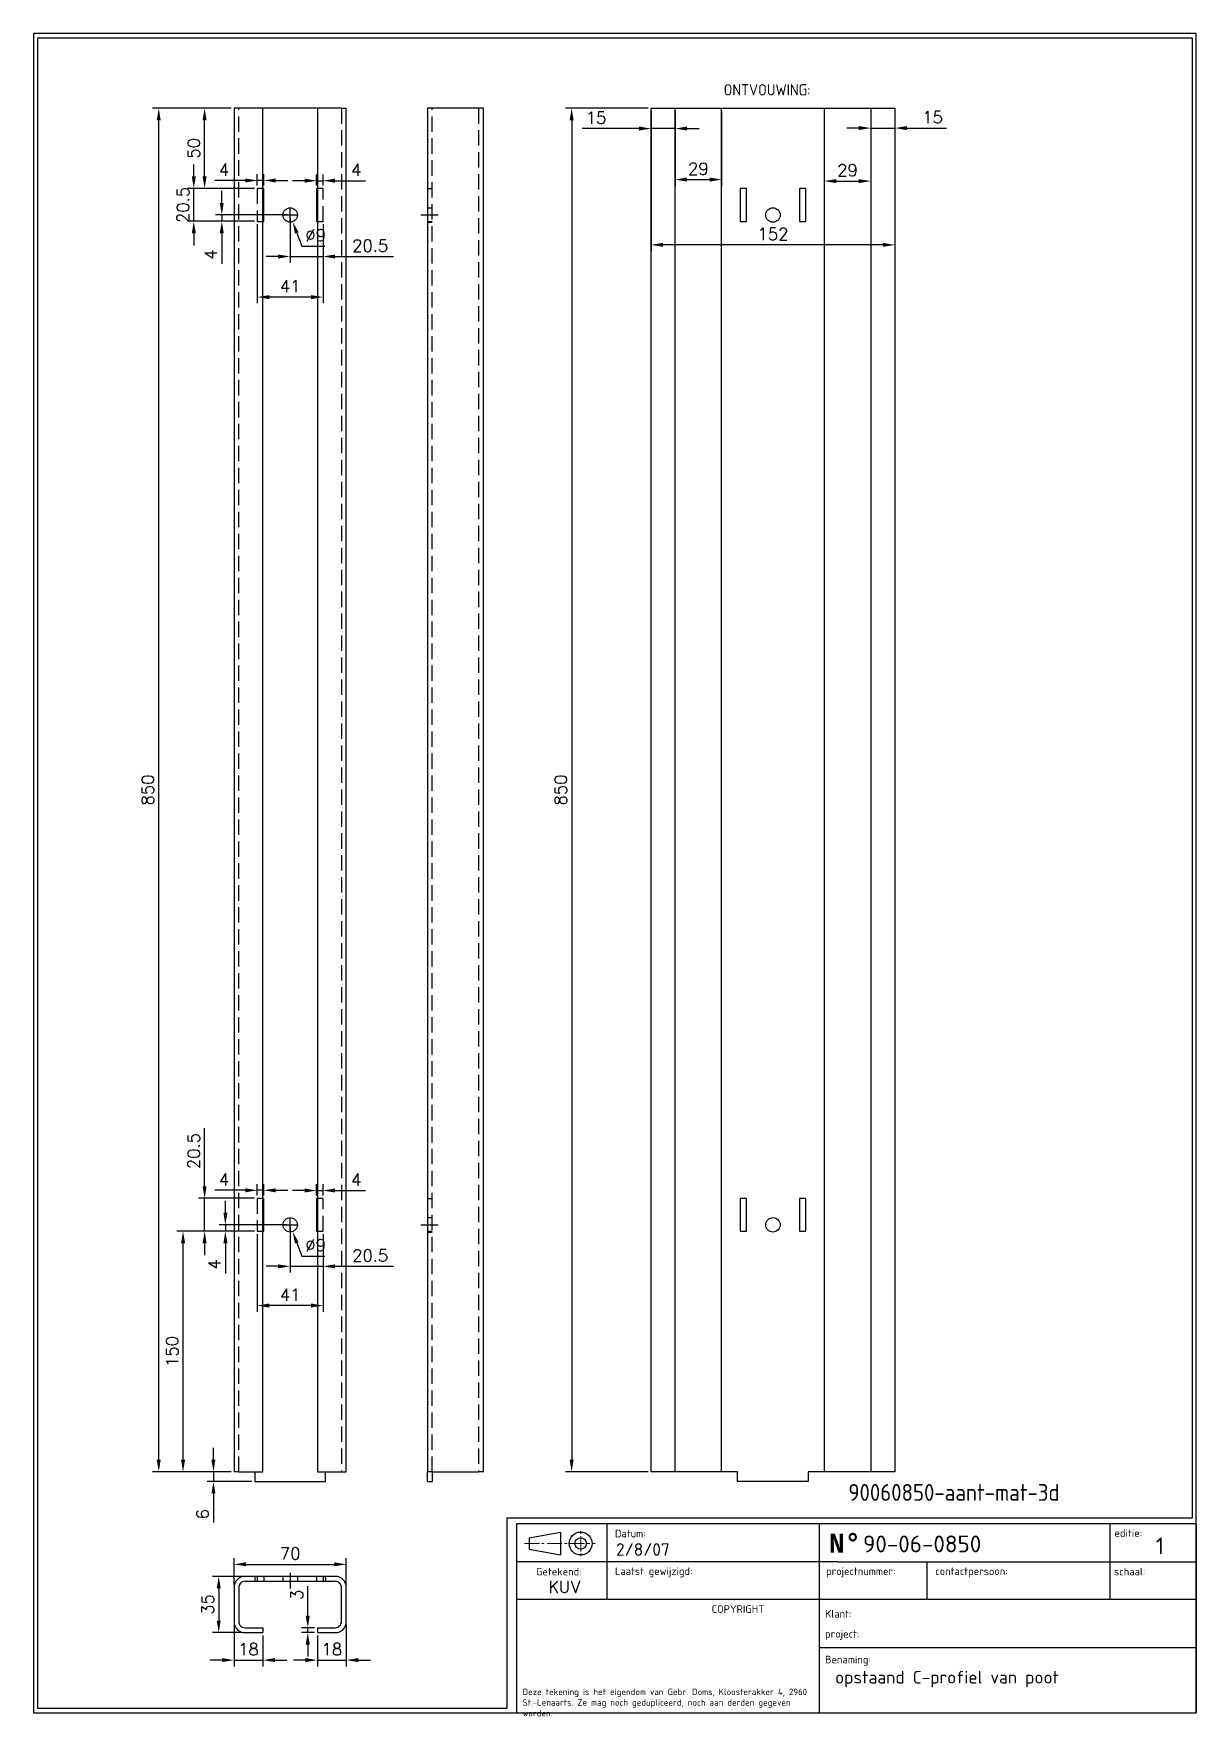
# Paper-space layout 'A3 Ver' of a CAD drawing. Extents: x 298 to 575, y 155 to 556.
# The model-space entities are those that its viewports show. They can reach past a viewport. Long polylines and large blocks are cut down to what shows.
import ezdxf
from ezdxf.enums import TextEntityAlignment as Align

# ---------------------------------------------------------------- set-up
doc = ezdxf.new("R2010")
doc.units = 0
doc.linetypes.add('Aslijn', pattern=[28.575, 19.05, -3.175, 3.175, -3.175])
doc.linetypes.add('Streeplijn', pattern=[10, 7, -3])
doc.layers.get('0').update_dxf_attribs({"linetype": 'CONTINUOUS'})
doc.layers.get('DEFPOINTS').update_dxf_attribs({"linetype": 'CONTINUOUS'})
for name, color, linetype in [('50VOL', 13, 'CONTINUOUS'), ('70VOL', 5, 'CONTINUOUS'), ('7A', 4, 'Aslijn'), ('AM_3', 6, 'Streeplijn'), ('BRANDLIJN', 93, 'CONTINUOUS')]:
    doc.layers.add(name, color=color, linetype=linetype)
doc.layers.add('View', color=9, linetype='CONTINUOUS', plot=False)
doc.styles.add('ISOCPEUR', font='isocpeur.ttf')
doc.styles.add('ROMAND', font='', dxfattribs={"height": 2})
doc.styles.add('ROMANS', font='romans.shx')
doc.styles.get("Standard").update_dxf_attribs({"font": 'isocp.shx'})
doc.styles.get('ROMAND').set_extended_font_data('romand.shx')
doc.dimstyles.new('1_OP_03$0', dxfattribs={"dimscale": 3, "dimtxt": 2.5, "dimasz": 2.5, "dimexe": 1.3, "dimexo": 0.6, "dimgap": 1, "dimtad": 1, "dimdec": 1, "dimdsep": 46, "dimtxsty": 'ROMANS', "dimcen": -1.5, "dimclrd": 150, "dimclre": 150, "dimclrt": 5, "dimadec": 0, "dimazin": 0, "dimtfac": 1, "dimtdec": 1, "dimtmove": 0, "dimatfit": 3, "dimfxl": 0, "dimtolj": 1, "dimtzin": 0, "dimarcsym": 0})
doc.dimstyles.new('1_OP_03$3', dxfattribs={"dimscale": 3, "dimtxt": 2.5, "dimasz": 2.5, "dimexe": 1.3, "dimexo": 0.6, "dimgap": 1, "dimtad": 1, "dimtoh": 1, "dimdec": 1, "dimdsep": 46, "dimtxsty": 'ROMANS', "dimcen": -1.5, "dimclrd": 150, "dimclre": 150, "dimclrt": 5, "dimadec": 0, "dimazin": 0, "dimtfac": 1, "dimtdec": 1, "dimtofl": 0, "dimtmove": 0, "dimatfit": 0, "dimfxl": 0, "dimtolj": 1, "dimtzin": 0, "dimarcsym": 0})

# ---------------------------------------------------------------- blocks, each defined once
blk = doc.blocks.new('titelhoek1')
for p, q in [((162.06, 45), (0.06, 45)), ((0.06, 45), (0.06, 0)), ((21.62, 45), (21.62, 36)), ((72.32, 0), (72.32, 45)), ((141.44, 45), (141.44, 36)), ((162.06, 45), (162.06, 0)), ((3.12, 41.69), (10.59, 43.05)), ((3.12, 41.69), (3.12, 38.96)), ((10.59, 43.05), (10.59, 37.59)), ((3.12, 38.96), (10.59, 37.59)), ((76.56, 36), (0.06, 36)), ((21.62, 36), (21.62, 27)), ((76.56, 36), (162.06, 36)), ((97.85, 36), (97.85, 27)), ((141.44, 36), (141.44, 27)), ((162.06, 27), (0.06, 27)), ((72.32, 15.59), (162.06, 15.59)), ((0.06, 0), (162.06, 0))]:
    blk.add_line(p, q)
at = {"lineweight": 9}
for p, q in [((2.04, 40.32), (5.55, 40.32)), ((6.12, 40.32), (6.72, 40.32)), ((7.37, 40.32), (10.93, 40.32)), ((11.55, 40.32), (12.15, 40.32)), ((12.78, 40.32), (16.31, 40.32)), ((15.39, 43.28), (15.39, 42.63)), ((15.39, 42.04), (15.39, 38.45)), ((16.96, 40.32), (17.53, 40.32)), ((18.15, 40.32), (18.81, 40.32)), ((15.39, 37.93), (15.39, 37.3))]:
    blk.add_line(p, q, dxfattribs=at)
for radius in [2.73, 1.36]:
    blk.add_circle((15.39, 40.32), radius)
at = {"style": 'ISOCPEUR'}
for s, p in [('Datum:', (23.56, 41.82)), ('editie:', (142.55, 41.92)), ('Getekend:', (4.75, 32.72)), ('Laatst gewijzigd:', (23.56, 32.82)), ('projectnummer:', (73.85, 32.82)), ('contactpersoon:', (99.86, 32.82)), ('schaal:', (142.46, 32.74)), ('COPYRIGHT ', (46.6, 23.8)), ('Klant:', (73.62, 22.67)), ('project:', (73.62, 17.91)), ('Benaming:', (73.62, 11.78))]:
    blk.add_text(s, height=1.8, dxfattribs=at).set_placement(p)
at = {"insert": (74.49, 42.64), "char_height": 4.5, "width": 5, "attachment_point": 1, "style": 'ROMAND'}
blk.add_mtext('{\\fMonospac821 BT|b1|i0|c0|p49;N°}', dxfattribs=at)
at = {"lineweight": 9, "insert": (1.56, 5.74), "char_height": 1.52, "width": 71.22, "attachment_point": 1, "style": 'ISOCPEUR'}
blk.add_mtext('Deze tekening is het eigendom van Gebr. Doms, Kloosterakker 4, 2960 St.-Lenaarts. Ze mag noch gedupliceerd, noch aan derden gegeven worden.', dxfattribs=at)
at = {"style": 'ISOCPEUR'}
for tag, height, p in [('CREATING_DATE', 3, (23.82, 36.49)), ('TEKENINGNR', 4, (82.64, 37.03)), ('MODIFICATION_TIME', 3, (23.82, 27.49)), ('PROJECTNR', 3, (73.74, 27.6)), ('CONTACTPERSOON', 3, (99.76, 27.6)), ('KLANTNAAM', 3, (82.92, 21.47)), ('PROJECTOMSCHRIJVING:', 3, (82.92, 16.68))]:
    blk.add_attdef(tag, text='', height=height, dxfattribs=at).set_placement(p, align=Align.BOTTOM_LEFT)
for tag, height, p in [('VERSIE', 4, (153.41, 36.56)), ('MADE_BY', 3, (11.64, 27.56)), ('SCHAAL', 3, (153.27, 27.56))]:
    blk.add_attdef(tag, text='', height=height, dxfattribs=at).set_placement(p, align=Align.BOTTOM_CENTER)
for tag, p in [('BENAMING1', (75.99, 6.97)), ('BENAMING2', (75.99, 2.97))]:
    blk.add_attdef(tag, p, '', height=3, dxfattribs=at)
blk = doc.blocks.new('*D0')
at = {"layer": '70VOL', "color": 150, "lineweight": -2}
for p, q in [((3897.3, 430.1), (3897.3, 446.6)), ((3904.8, 442.7), (3959.8, 442.7)), ((3967.3, 430.1), (3967.3, 446.6))]:
    blk.add_line(p, q, dxfattribs=at)
at = {"layer": '70VOL', "color": 150}
for points in [[(3904.8, 444), (3904.8, 441.5), (3897.3, 442.7)], [(3959.8, 444), (3959.8, 441.5), (3967.3, 442.7)]]:
    blk.add_solid(points, dxfattribs=at)
at = {"layer": 'DEFPOINTS', "color": 0}
for p in [(3967.3, 442.7), (3897.3, 428.3), (3967.3, 428.3)]:
    blk.add_point(p, dxfattribs=at)
at = {"layer": '70VOL', "color": 5, "insert": (3932.3, 449.5), "char_height": 7.5, "attachment_point": 5, "style": 'ROMANS'}
blk.add_mtext('\\A1;70', dxfattribs=at)
blk = doc.blocks.new('*D1')
at = {"layer": '70VOL', "color": 150, "lineweight": -2}
for p, q in [((3902.4, 435.2), (3883.9, 435.2)), ((3887.8, 427.7), (3887.8, 407.7)), ((3902.4, 400.2), (3883.9, 400.2))]:
    blk.add_line(p, q, dxfattribs=at)
at = {"layer": '70VOL', "color": 150}
for points in [[(3886.5, 427.7), (3889, 427.7), (3887.8, 435.2)], [(3886.5, 407.7), (3889, 407.7), (3887.8, 400.2)]]:
    blk.add_solid(points, dxfattribs=at)
at = {"layer": 'DEFPOINTS', "color": 0}
for p in [(3904.2, 435.2), (3887.8, 400.2), (3904.2, 400.2)]:
    blk.add_point(p, dxfattribs=at)
at = {"layer": '70VOL', "color": 5, "insert": (3881, 417.7), "char_height": 7.5, "attachment_point": 5, "rotation": 90, "style": 'ROMANS'}
blk.add_mtext('\\A1;35', dxfattribs=at)
blk = doc.blocks.new('*D2')
at = {"layer": '70VOL', "color": 150, "lineweight": -2}
for p, q in [((3897.3, 405.3), (3897.3, 379.1)), ((3915.3, 398.4), (3915.3, 379.1)), ((3889.8, 383), (3882.3, 383)), ((3897.3, 383), (3915.3, 383)), ((3922.8, 383), (3930.3, 383))]:
    blk.add_line(p, q, dxfattribs=at)
at = {"layer": '70VOL', "color": 150}
for points in [[(3889.8, 384.3), (3889.8, 381.8), (3897.3, 383)], [(3922.8, 384.3), (3922.8, 381.8), (3915.3, 383)]]:
    blk.add_solid(points, dxfattribs=at)
at = {"layer": 'DEFPOINTS', "color": 0}
for p in [(3897.3, 407.1), (3915.3, 400.2), (3915.3, 383)]:
    blk.add_point(p, dxfattribs=at)
at = {"layer": '70VOL', "color": 5, "insert": (3906.3, 389.8), "char_height": 7.5, "attachment_point": 5, "style": 'ROMANS'}
blk.add_mtext('\\A1;18', dxfattribs=at)
blk = doc.blocks.new('*D3')
at = {"layer": '70VOL', "color": 150, "lineweight": -2}
for p, q in [((3967.3, 405.3), (3967.3, 379.1)), ((3949.3, 398.4), (3949.3, 379.1)), ((3941.8, 383), (3934.3, 383)), ((3949.3, 383), (3967.3, 383)), ((3974.8, 383), (3982.3, 383))]:
    blk.add_line(p, q, dxfattribs=at)
at = {"layer": '70VOL', "color": 150}
for points in [[(3941.8, 384.3), (3941.8, 381.8), (3949.3, 383)], [(3974.8, 384.3), (3974.8, 381.8), (3967.3, 383)]]:
    blk.add_solid(points, dxfattribs=at)
at = {"layer": 'DEFPOINTS', "color": 0}
for p in [(3949.3, 400.2), (3967.3, 407.1), (3967.3, 383)]:
    blk.add_point(p, dxfattribs=at)
at = {"layer": '70VOL', "color": 5, "insert": (3958.3, 389.8), "char_height": 7.5, "attachment_point": 5, "style": 'ROMANS'}
blk.add_mtext('\\A1;18', dxfattribs=at)
blk = doc.blocks.new('*D4')
at = {"layer": '70VOL', "color": 150, "lineweight": -2}
for p, q in [((3943.3, 410.7), (3943.3, 429.2)), ((3947.5, 403.2), (3939.4, 403.2)), ((3947.5, 400.2), (3939.4, 400.2)), ((3943.3, 400.2), (3943.3, 403.2)), ((3943.3, 392.7), (3943.3, 385.2))]:
    blk.add_line(p, q, dxfattribs=at)
at = {"layer": '70VOL', "color": 150}
for points in [[(3942, 410.7), (3944.5, 410.7), (3943.3, 403.2)], [(3942, 392.7), (3944.5, 392.7), (3943.3, 400.2)]]:
    blk.add_solid(points, dxfattribs=at)
at = {"layer": 'DEFPOINTS', "color": 0}
for p in [(3943.3, 403.2), (3949.3, 403.2), (3949.3, 400.2)]:
    blk.add_point(p, dxfattribs=at)
at = {"layer": '70VOL', "color": 5, "insert": (3936.5, 423.7), "char_height": 7.5, "attachment_point": 5, "rotation": 90, "style": 'ROMANS'}
blk.add_mtext('\\A1;3', dxfattribs=at)
blk = doc.blocks.new('*D5')
at = {"layer": '70VOL', "color": 150, "lineweight": -2}
for p, q in [((3927.8, 1283.9), (3936.8, 1283.9)), ((3932.3, 1279.4), (3932.3, 1288.4)), ((3936.5, 1272.6), (3939.5, 1264.4)), ((3939.5, 1264.4), (3953.9, 1264.4))]:
    blk.add_line(p, q, dxfattribs=at)
at = {"layer": '70VOL', "color": 150}
blk.add_solid([(3937.6, 1273), (3935.3, 1272.2), (3933.9, 1279.6)], dxfattribs=at)
at = {"layer": 'DEFPOINTS', "color": 0}
for p in [(3930.7, 1288.1), (3933.9, 1279.6)]:
    blk.add_point(p, dxfattribs=at)
at = {"layer": '70VOL', "color": 5, "insert": (3948.2, 1271.2), "char_height": 7.5, "attachment_point": 5, "style": 'ROMANS'}
blk.add_mtext('\\A1;∅9', dxfattribs=at)
blk = doc.blocks.new('*D6')
at = {"layer": '70VOL', "color": 150, "lineweight": -2}
for p, q in [((3932.3, 1282.1), (3932.3, 1254.1)), ((3952.8, 1278.1), (3952.8, 1254.1)), ((3924.8, 1258), (3917.3, 1258)), ((3932.3, 1258), (3952.8, 1258)), ((3960.3, 1258), (3996.7, 1258))]:
    blk.add_line(p, q, dxfattribs=at)
at = {"layer": '70VOL', "color": 150}
for points in [[(3924.8, 1259.2), (3924.8, 1256.7), (3932.3, 1258)], [(3960.3, 1259.2), (3960.3, 1256.7), (3952.8, 1258)]]:
    blk.add_solid(points, dxfattribs=at)
at = {"layer": 'DEFPOINTS', "color": 0}
for p in [(3932.3, 1283.9), (3952.8, 1279.9), (3952.8, 1258)]:
    blk.add_point(p, dxfattribs=at)
at = {"layer": '70VOL', "color": 5, "insert": (3982.2, 1264.7), "char_height": 7.5, "attachment_point": 5, "style": 'ROMANS'}
blk.add_mtext('\\A1;20.5', dxfattribs=at)
blk = doc.blocks.new('*D7')
at = {"layer": '70VOL', "color": 150, "lineweight": -2}
for p, q in [((3911.8, 1278.1), (3911.8, 1228.8)), ((3952.8, 1278.1), (3952.8, 1228.8)), ((3945.3, 1232.7), (3919.3, 1232.7))]:
    blk.add_line(p, q, dxfattribs=at)
at = {"layer": '70VOL', "color": 150}
for points in [[(3919.3, 1233.9), (3919.3, 1231.4), (3911.8, 1232.7)], [(3945.3, 1233.9), (3945.3, 1231.4), (3952.8, 1232.7)]]:
    blk.add_solid(points, dxfattribs=at)
at = {"layer": 'DEFPOINTS', "color": 0}
for p in [(3911.8, 1279.9), (3952.8, 1279.9), (3911.8, 1232.7)]:
    blk.add_point(p, dxfattribs=at)
at = {"layer": '70VOL', "color": 5, "insert": (3932.3, 1239.4), "char_height": 7.5, "attachment_point": 5, "style": 'ROMANS'}
blk.add_mtext('\\A1;41', dxfattribs=at)
blk = doc.blocks.new('*D8')
at = {"layer": '70VOL', "color": 150, "lineweight": -2}
for p, q in [((3904.3, 1305.4), (3885.4, 1305.4)), ((3911.8, 1302.2), (3911.8, 1309.3)), ((3915.8, 1305.4), (3911.8, 1305.4)), ((3915.8, 1302.2), (3915.8, 1309.3)), ((3923.3, 1305.4), (3930.8, 1305.4))]:
    blk.add_line(p, q, dxfattribs=at)
at = {"layer": '70VOL', "color": 150}
for points in [[(3904.3, 1306.6), (3904.3, 1304.1), (3911.8, 1305.4)], [(3923.3, 1306.6), (3923.3, 1304.1), (3915.8, 1305.4)]]:
    blk.add_solid(points, dxfattribs=at)
at = {"layer": 'DEFPOINTS', "color": 0}
for p in [(3911.8, 1305.4), (3911.8, 1300.4), (3915.8, 1300.4)]:
    blk.add_point(p, dxfattribs=at)
at = {"layer": '70VOL', "color": 5, "insert": (3891.1, 1312.1), "char_height": 7.5, "attachment_point": 5, "style": 'ROMANS'}
blk.add_mtext('\\A1;4', dxfattribs=at)
blk = doc.blocks.new('*D9')
at = {"layer": '70VOL', "color": 150, "lineweight": -2}
for p, q in [((3941.3, 1305.2), (3933.8, 1305.2)), ((3948.8, 1302.2), (3948.8, 1309.1)), ((3948.8, 1305.2), (3952.8, 1305.2)), ((3952.8, 1302.2), (3952.8, 1309.1)), ((3960.3, 1305.2), (3979.2, 1305.2))]:
    blk.add_line(p, q, dxfattribs=at)
at = {"layer": '70VOL', "color": 150}
for points in [[(3941.3, 1306.5), (3941.3, 1304), (3948.8, 1305.2)], [(3960.3, 1306.5), (3960.3, 1304), (3952.8, 1305.2)]]:
    blk.add_solid(points, dxfattribs=at)
at = {"layer": 'DEFPOINTS', "color": 0}
for p in [(3952.8, 1305.2), (3948.8, 1300.4), (3952.8, 1300.4)]:
    blk.add_point(p, dxfattribs=at)
at = {"layer": '70VOL', "color": 5, "insert": (3973.5, 1312), "char_height": 7.5, "attachment_point": 5, "style": 'ROMANS'}
blk.add_mtext('\\A1;4', dxfattribs=at)
blk = doc.blocks.new('*D10')
at = {"layer": '70VOL', "color": 150, "lineweight": -2}
for p, q in [((3872.2, 1307.9), (3872.2, 1315.4)), ((3910, 1300.4), (3868.3, 1300.4)), ((3872.2, 1279.9), (3872.2, 1300.4)), ((3910, 1279.9), (3868.3, 1279.9)), ((3872.2, 1272.4), (3872.2, 1264.9))]:
    blk.add_line(p, q, dxfattribs=at)
at = {"layer": '70VOL', "color": 150}
for points in [[(3871, 1307.9), (3873.5, 1307.9), (3872.2, 1300.4)], [(3871, 1272.4), (3873.5, 1272.4), (3872.2, 1279.9)]]:
    blk.add_solid(points, dxfattribs=at)
at = {"layer": 'DEFPOINTS', "color": 0}
for p in [(3872.2, 1300.4), (3911.8, 1300.4), (3911.8, 1279.9)]:
    blk.add_point(p, dxfattribs=at)
at = {"layer": '70VOL', "color": 5, "insert": (3865.5, 1290.1), "char_height": 7.5, "attachment_point": 5, "rotation": 90, "style": 'ROMANS'}
blk.add_mtext('\\A1;20.5', dxfattribs=at)
blk = doc.blocks.new('*D11')
at = {"layer": '70VOL', "color": 150, "lineweight": -2}
for p, q in [((3889.7, 1291.4), (3889.7, 1298.9)), ((3930.5, 1283.9), (3885.8, 1283.9)), ((3910, 1279.9), (3885.8, 1279.9)), ((3889.7, 1283.9), (3889.7, 1279.9)), ((3889.7, 1272.4), (3889.7, 1253.5))]:
    blk.add_line(p, q, dxfattribs=at)
at = {"layer": '70VOL', "color": 150}
for points in [[(3888.4, 1291.4), (3890.9, 1291.4), (3889.7, 1283.9)], [(3888.4, 1272.4), (3890.9, 1272.4), (3889.7, 1279.9)]]:
    blk.add_solid(points, dxfattribs=at)
at = {"layer": 'DEFPOINTS', "color": 0}
for p in [(3889.7, 1279.9), (3911.8, 1279.9), (3932.3, 1283.9)]:
    blk.add_point(p, dxfattribs=at)
at = {"layer": '70VOL', "color": 5, "insert": (3882.9, 1259.2), "char_height": 7.5, "attachment_point": 5, "rotation": 90, "style": 'ROMANS'}
blk.add_mtext('\\A1;4', dxfattribs=at)
blk = doc.blocks.new('*D12')
at = {"layer": '70VOL', "color": 150, "lineweight": -2}
for p, q in [((3927.8, 654.4), (3936.8, 654.4)), ((3932.3, 649.9), (3932.3, 658.9)), ((3936.5, 643.1), (3939.5, 634.9)), ((3939.5, 634.9), (3953.9, 634.9))]:
    blk.add_line(p, q, dxfattribs=at)
at = {"layer": '70VOL', "color": 150}
blk.add_solid([(3937.6, 643.5), (3935.3, 642.7), (3933.9, 650.1)], dxfattribs=at)
at = {"layer": 'DEFPOINTS', "color": 0}
for p in [(3930.7, 658.6), (3933.9, 650.1)]:
    blk.add_point(p, dxfattribs=at)
at = {"layer": '70VOL', "color": 5, "insert": (3948.2, 641.7), "char_height": 7.5, "attachment_point": 5, "style": 'ROMANS'}
blk.add_mtext('\\A1;∅9', dxfattribs=at)
blk = doc.blocks.new('*D13')
at = {"layer": '70VOL', "color": 150, "lineweight": -2}
for p, q in [((3932.3, 652.6), (3932.3, 624.6)), ((3952.8, 648.6), (3952.8, 624.6)), ((3924.8, 628.5), (3917.3, 628.5)), ((3932.3, 628.5), (3952.8, 628.5)), ((3960.3, 628.5), (3996.7, 628.5))]:
    blk.add_line(p, q, dxfattribs=at)
at = {"layer": '70VOL', "color": 150}
for points in [[(3924.8, 629.7), (3924.8, 627.2), (3932.3, 628.5)], [(3960.3, 629.7), (3960.3, 627.2), (3952.8, 628.5)]]:
    blk.add_solid(points, dxfattribs=at)
at = {"layer": 'DEFPOINTS', "color": 0}
for p in [(3932.3, 654.4), (3952.8, 650.4), (3952.8, 628.5)]:
    blk.add_point(p, dxfattribs=at)
at = {"layer": '70VOL', "color": 5, "insert": (3982.2, 635.2), "char_height": 7.5, "attachment_point": 5, "style": 'ROMANS'}
blk.add_mtext('\\A1;20.5', dxfattribs=at)
blk = doc.blocks.new('*D14')
at = {"layer": '70VOL', "color": 150, "lineweight": -2}
for p, q in [((3911.8, 648.6), (3911.8, 600.1)), ((3952.8, 648.6), (3952.8, 600.1)), ((3945.3, 604), (3919.3, 604))]:
    blk.add_line(p, q, dxfattribs=at)
at = {"layer": '70VOL', "color": 150}
for points in [[(3919.3, 605.3), (3919.3, 602.8), (3911.8, 604)], [(3945.3, 605.3), (3945.3, 602.8), (3952.8, 604)]]:
    blk.add_solid(points, dxfattribs=at)
at = {"layer": 'DEFPOINTS', "color": 0}
for p in [(3911.8, 650.4), (3952.8, 650.4), (3911.8, 604)]:
    blk.add_point(p, dxfattribs=at)
at = {"layer": '70VOL', "color": 5, "insert": (3932.3, 610.8), "char_height": 7.5, "attachment_point": 5, "style": 'ROMANS'}
blk.add_mtext('\\A1;41', dxfattribs=at)
blk = doc.blocks.new('*D15')
at = {"layer": '70VOL', "color": 150, "lineweight": -2}
for p, q in [((3904.3, 675.9), (3885.4, 675.9)), ((3911.8, 672.7), (3911.8, 679.8)), ((3915.8, 675.9), (3911.8, 675.9)), ((3915.8, 672.7), (3915.8, 679.8)), ((3923.3, 675.9), (3930.8, 675.9))]:
    blk.add_line(p, q, dxfattribs=at)
at = {"layer": '70VOL', "color": 150}
for points in [[(3904.3, 677.1), (3904.3, 674.6), (3911.8, 675.9)], [(3923.3, 677.1), (3923.3, 674.6), (3915.8, 675.9)]]:
    blk.add_solid(points, dxfattribs=at)
at = {"layer": 'DEFPOINTS', "color": 0}
for p in [(3911.8, 675.9), (3911.8, 670.9), (3915.8, 670.9)]:
    blk.add_point(p, dxfattribs=at)
at = {"layer": '70VOL', "color": 5, "insert": (3891.1, 682.6), "char_height": 7.5, "attachment_point": 5, "style": 'ROMANS'}
blk.add_mtext('\\A1;4', dxfattribs=at)
blk = doc.blocks.new('*D16')
at = {"layer": '70VOL', "color": 150, "lineweight": -2}
for p, q in [((3941.3, 675.7), (3933.8, 675.7)), ((3948.8, 672.7), (3948.8, 679.6)), ((3948.8, 675.7), (3952.8, 675.7)), ((3952.8, 672.7), (3952.8, 679.6)), ((3960.3, 675.7), (3979.2, 675.7))]:
    blk.add_line(p, q, dxfattribs=at)
at = {"layer": '70VOL', "color": 150}
for points in [[(3941.3, 677), (3941.3, 674.5), (3948.8, 675.7)], [(3960.3, 677), (3960.3, 674.5), (3952.8, 675.7)]]:
    blk.add_solid(points, dxfattribs=at)
at = {"layer": 'DEFPOINTS', "color": 0}
for p in [(3952.8, 675.7), (3948.8, 670.9), (3952.8, 670.9)]:
    blk.add_point(p, dxfattribs=at)
at = {"layer": '70VOL', "color": 5, "insert": (3973.5, 682.5), "char_height": 7.5, "attachment_point": 5, "style": 'ROMANS'}
blk.add_mtext('\\A1;4', dxfattribs=at)
blk = doc.blocks.new('*D17')
at = {"layer": '70VOL', "color": 150, "lineweight": -2}
for p, q in [((3879, 678.4), (3879, 714.7)), ((3910, 670.9), (3875.1, 670.9)), ((3879, 650.4), (3879, 670.9)), ((3910, 650.4), (3875.1, 650.4)), ((3879, 642.9), (3879, 635.4))]:
    blk.add_line(p, q, dxfattribs=at)
at = {"layer": '70VOL', "color": 150}
for points in [[(3877.7, 678.4), (3880.2, 678.4), (3879, 670.9)], [(3877.7, 642.9), (3880.2, 642.9), (3879, 650.4)]]:
    blk.add_solid(points, dxfattribs=at)
at = {"layer": 'DEFPOINTS', "color": 0}
for p in [(3879, 670.9), (3911.8, 670.9), (3911.8, 650.4)]:
    blk.add_point(p, dxfattribs=at)
at = {"layer": '70VOL', "color": 5, "insert": (3872.2, 700.3), "char_height": 7.5, "attachment_point": 5, "rotation": 90, "style": 'ROMANS'}
blk.add_mtext('\\A1;20.5', dxfattribs=at)
blk = doc.blocks.new('*D18')
at = {"layer": '70VOL', "color": 150, "lineweight": -2}
for p, q in [((3891.9, 661.9), (3891.9, 669.4)), ((3930.5, 654.4), (3888, 654.4)), ((3910, 650.4), (3888, 650.4)), ((3891.9, 654.4), (3891.9, 650.4)), ((3891.9, 642.9), (3891.9, 624))]:
    blk.add_line(p, q, dxfattribs=at)
at = {"layer": '70VOL', "color": 150}
for points in [[(3890.7, 661.9), (3893.2, 661.9), (3891.9, 654.4)], [(3890.7, 642.9), (3893.2, 642.9), (3891.9, 650.4)]]:
    blk.add_solid(points, dxfattribs=at)
at = {"layer": 'DEFPOINTS', "color": 0}
for p in [(3891.9, 650.4), (3911.8, 650.4), (3932.3, 654.4)]:
    blk.add_point(p, dxfattribs=at)
at = {"layer": '70VOL', "color": 5, "insert": (3885.2, 629.7), "char_height": 7.5, "attachment_point": 5, "rotation": 90, "style": 'ROMANS'}
blk.add_mtext('\\A1;4', dxfattribs=at)
blk = doc.blocks.new('*D19')
at = {"layer": '70VOL', "color": 150, "lineweight": -2}
for p, q in [((3884.5, 507.9), (3884.5, 515.4)), ((3895.5, 500.4), (3880.6, 500.4)), ((3908.5, 494.4), (3880.6, 494.4)), ((3884.5, 500.4), (3884.5, 494.4)), ((3884.5, 486.9), (3884.5, 468.7))]:
    blk.add_line(p, q, dxfattribs=at)
at = {"layer": '70VOL', "color": 150}
for points in [[(3883.2, 507.9), (3885.7, 507.9), (3884.5, 500.4)], [(3883.2, 486.9), (3885.7, 486.9), (3884.5, 494.4)]]:
    blk.add_solid(points, dxfattribs=at)
at = {"layer": 'DEFPOINTS', "color": 0}
for p in [(3884.5, 494.4), (3897.3, 500.4), (3910.3, 494.4)]:
    blk.add_point(p, dxfattribs=at)
at = {"layer": '70VOL', "color": 5, "insert": (3877.7, 474), "char_height": 7.5, "attachment_point": 5, "rotation": 90, "style": 'ROMANS'}
blk.add_mtext('\\A1;6', dxfattribs=at)
blk = doc.blocks.new('*D20')
at = {"layer": '70VOL', "color": 150, "lineweight": -2}
for p, q in [((3895.5, 1350.4), (3846.5, 1350.4)), ((3850.4, 507.9), (3850.4, 1342.9)), ((3895.5, 500.4), (3846.5, 500.4))]:
    blk.add_line(p, q, dxfattribs=at)
at = {"layer": '70VOL', "color": 150}
for points in [[(3849.1, 1342.9), (3851.6, 1342.9), (3850.4, 1350.4)], [(3849.1, 507.9), (3851.6, 507.9), (3850.4, 500.4)]]:
    blk.add_solid(points, dxfattribs=at)
at = {"layer": 'DEFPOINTS', "color": 0}
for p in [(3850.4, 1350.4), (3897.3, 1350.4), (3897.3, 500.4)]:
    blk.add_point(p, dxfattribs=at)
at = {"layer": '70VOL', "color": 5, "insert": (3843.6, 925.4), "char_height": 7.5, "attachment_point": 5, "rotation": 90, "style": 'ROMANS'}
blk.add_mtext('\\A1;850', dxfattribs=at)
blk = doc.blocks.new('*D21')
at = {"layer": '70VOL', "color": 150, "lineweight": -2}
for p, q in [((3910, 650.4), (3861.6, 650.4)), ((3865.5, 507.9), (3865.5, 642.9)), ((3895.5, 500.4), (3861.6, 500.4))]:
    blk.add_line(p, q, dxfattribs=at)
at = {"layer": '70VOL', "color": 150}
for points in [[(3864.3, 642.9), (3866.8, 642.9), (3865.5, 650.4)], [(3864.3, 507.9), (3866.8, 507.9), (3865.5, 500.4)]]:
    blk.add_solid(points, dxfattribs=at)
at = {"layer": 'DEFPOINTS', "color": 0}
for p in [(3865.5, 650.4), (3911.8, 650.4), (3897.3, 500.4)]:
    blk.add_point(p, dxfattribs=at)
at = {"layer": '70VOL', "color": 5, "insert": (3858.8, 575.4), "char_height": 7.5, "attachment_point": 5, "rotation": 90, "style": 'ROMANS'}
blk.add_mtext('\\A1;150', dxfattribs=at)
blk = doc.blocks.new('*D22')
at = {"layer": '70VOL', "color": 150, "lineweight": -2}
for p, q in [((3895.5, 1350.4), (3875.1, 1350.4)), ((3879, 1307.9), (3879, 1342.9)), ((3910, 1300.4), (3875.1, 1300.4))]:
    blk.add_line(p, q, dxfattribs=at)
at = {"layer": '70VOL', "color": 150}
for points in [[(3877.7, 1342.9), (3880.2, 1342.9), (3879, 1350.4)], [(3877.7, 1307.9), (3880.2, 1307.9), (3879, 1300.4)]]:
    blk.add_solid(points, dxfattribs=at)
at = {"layer": 'DEFPOINTS', "color": 0}
for p in [(3879, 1350.4), (3897.3, 1350.4), (3911.8, 1300.4)]:
    blk.add_point(p, dxfattribs=at)
at = {"layer": '70VOL', "color": 5, "insert": (3872.2, 1325.4), "char_height": 7.5, "attachment_point": 5, "rotation": 90, "style": 'ROMANS'}
blk.add_mtext('\\A1;50', dxfattribs=at)
blk = doc.blocks.new('*D23')
at = {"layer": '70VOL', "color": 150, "lineweight": -2}
for p, q in [((4157.3, 1348.6), (4157.3, 1333.8)), ((4172.3, 1348.6), (4172.3, 1333.8)), ((4149.8, 1337.7), (4114.4, 1337.7)), ((4172.3, 1337.7), (4157.3, 1337.7)), ((4179.8, 1337.7), (4187.3, 1337.7))]:
    blk.add_line(p, q, dxfattribs=at)
at = {"layer": '70VOL', "color": 150}
for points in [[(4149.8, 1339), (4149.8, 1336.5), (4157.3, 1337.7)], [(4179.8, 1339), (4179.8, 1336.5), (4172.3, 1337.7)]]:
    blk.add_solid(points, dxfattribs=at)
at = {"layer": 'DEFPOINTS', "color": 0}
for p in [(4157.3, 1350.4), (4172.3, 1350.4), (4172.3, 1337.7)]:
    blk.add_point(p, dxfattribs=at)
at = {"layer": '70VOL', "color": 5, "insert": (4123, 1344.5), "char_height": 7.5, "attachment_point": 5, "style": 'ROMANS'}
blk.add_mtext('\\A1;15', dxfattribs=at)
blk = doc.blocks.new('*D24')
at = {"layer": '70VOL', "color": 150, "lineweight": -2}
for p, q in [((4294.3, 1348.6), (4294.3, 1334.1)), ((4309.3, 1348.6), (4309.3, 1334.1)), ((4286.8, 1338), (4279.3, 1338)), ((4294.3, 1338), (4309.3, 1338)), ((4316.8, 1338), (4341.4, 1338))]:
    blk.add_line(p, q, dxfattribs=at)
at = {"layer": '70VOL', "color": 150}
for points in [[(4286.8, 1339.3), (4286.8, 1336.8), (4294.3, 1338)], [(4316.8, 1339.3), (4316.8, 1336.8), (4309.3, 1338)]]:
    blk.add_solid(points, dxfattribs=at)
at = {"layer": 'DEFPOINTS', "color": 0}
for p in [(4294.3, 1350.4), (4309.3, 1350.4), (4294.3, 1338)]:
    blk.add_point(p, dxfattribs=at)
at = {"layer": '70VOL', "color": 5, "insert": (4332.8, 1344.8), "char_height": 7.5, "attachment_point": 5, "style": 'ROMANS'}
blk.add_mtext('\\A1;15', dxfattribs=at)
blk = doc.blocks.new('*D25')
at = {"layer": '70VOL', "color": 150, "lineweight": -2}
for p, q in [((4157.3, 1348.6), (4157.3, 1261.3)), ((4309.3, 1348.6), (4309.3, 1261.3)), ((4301.8, 1265.2), (4164.8, 1265.2))]:
    blk.add_line(p, q, dxfattribs=at)
at = {"layer": '70VOL', "color": 150}
for points in [[(4164.8, 1266.5), (4164.8, 1264), (4157.3, 1265.2)], [(4301.8, 1266.5), (4301.8, 1264), (4309.3, 1265.2)]]:
    blk.add_solid(points, dxfattribs=at)
at = {"layer": 'DEFPOINTS', "color": 0}
for p in [(4157.3, 1350.4), (4309.3, 1350.4), (4157.3, 1265.2)]:
    blk.add_point(p, dxfattribs=at)
at = {"layer": '70VOL', "color": 5, "insert": (4233.3, 1272), "char_height": 7.5, "attachment_point": 5, "style": 'ROMANS'}
blk.add_mtext('\\A1;152', dxfattribs=at)
blk = doc.blocks.new('*D26')
at = {"layer": '70VOL', "color": 150, "lineweight": -2}
for p, q in [((4155.5, 1350.4), (4103.9, 1350.4)), ((4107.8, 1342.9), (4107.8, 507.9)), ((4155.5, 500.4), (4103.9, 500.4))]:
    blk.add_line(p, q, dxfattribs=at)
at = {"layer": '70VOL', "color": 150}
for points in [[(4106.5, 1342.9), (4109, 1342.9), (4107.8, 1350.4)], [(4106.5, 507.9), (4109, 507.9), (4107.8, 500.4)]]:
    blk.add_solid(points, dxfattribs=at)
at = {"layer": 'DEFPOINTS', "color": 0}
for p in [(4157.3, 1350.4), (4107.8, 500.4), (4157.3, 500.4)]:
    blk.add_point(p, dxfattribs=at)
at = {"layer": '70VOL', "color": 5, "insert": (4101, 925.4), "char_height": 7.5, "attachment_point": 5, "rotation": 90, "style": 'ROMANS'}
blk.add_mtext('\\A1;850', dxfattribs=at)
blk = doc.blocks.new('*D30')
at = {"layer": '70VOL', "color": 150, "lineweight": -2}
for p, q in [((4172.3, 1346.8), (4172.3, 1302)), ((4201.3, 1348.6), (4201.3, 1302)), ((4179.8, 1305.9), (4193.8, 1305.9))]:
    blk.add_line(p, q, dxfattribs=at)
at = {"layer": '70VOL', "color": 150}
for points in [[(4179.8, 1307.2), (4179.8, 1304.7), (4172.3, 1305.9)], [(4193.8, 1307.2), (4193.8, 1304.7), (4201.3, 1305.9)]]:
    blk.add_solid(points, dxfattribs=at)
at = {"layer": 'DEFPOINTS', "color": 0}
for p in [(4172.3, 1348.6), (4201.3, 1350.4), (4201.3, 1305.9)]:
    blk.add_point(p, dxfattribs=at)
at = {"layer": '70VOL', "color": 5, "insert": (4186.8, 1312.7), "char_height": 7.5, "attachment_point": 5, "style": 'ROMANS'}
blk.add_mtext('\\A1;29', dxfattribs=at)
blk = doc.blocks.new('*D31')
at = {"layer": '70VOL', "color": 150, "lineweight": -2}
for p, q in [((4265.3, 1348.6), (4265.3, 1301.1)), ((4294.3, 1346.8), (4294.3, 1301.1)), ((4272.8, 1305), (4286.8, 1305))]:
    blk.add_line(p, q, dxfattribs=at)
at = {"layer": '70VOL', "color": 150}
for points in [[(4272.8, 1306.2), (4272.8, 1303.7), (4265.3, 1305)], [(4286.8, 1306.2), (4286.8, 1303.7), (4294.3, 1305)]]:
    blk.add_solid(points, dxfattribs=at)
at = {"layer": 'DEFPOINTS', "color": 0}
for p in [(4265.3, 1350.4), (4294.3, 1348.6), (4294.3, 1305)]:
    blk.add_point(p, dxfattribs=at)
at = {"layer": '70VOL', "color": 5, "insert": (4279.8, 1311.7), "char_height": 7.5, "attachment_point": 5, "style": 'ROMANS'}
blk.add_mtext('\\A1;29', dxfattribs=at)

msp = doc.modelspace()

# ---------------------------------------------------------------- linework, layer by layer
at = {"layer": '50VOL', "ltscale": 0.2}
for p, q in [((3897.3, 1350.35), (3897.3, 500.35)), ((3900.31, 1350.35), (3897.3, 1350.35)), ((3915.3, 1350.35), (3900.31, 1350.35)), ((3949.3, 1350.35), (3915.3, 1350.35)), ((3915.3, 500.35), (3915.3, 1350.35)), ((3964.3, 1350.35), (3949.3, 1350.35)), ((3949.3, 1350.35), (3949.3, 500.35)), ((3964.3, 1350.35), (3967.3, 1350.35)), ((3967.3, 500.35), (3967.3, 1350.35)), ((4017.82, 1350.35), (4017.82, 500.35)), ((4020.82, 1350.35), (4017.82, 1350.35)), ((4049.82, 1350.35), (4020.82, 1350.35)), ((4052.82, 1350.35), (4049.82, 1350.35)), ((4052.82, 500.35), (4052.82, 1350.35)), ((4157.27, 500.35), (4157.27, 1350.35)), ((4157.27, 1350.35), (4309.29, 1350.35)), ((4157.27, 1350.35), (4309.29, 1350.35)), ((4172.27, 500.35), (4172.27, 1350.35)), ((4201.28, 500.35), (4201.28, 1350.35)), ((4265.28, 1350.35), (4265.28, 500.35)), ((4294.29, 1350.35), (4294.29, 500.35)), ((4309.29, 1350.35), (4309.29, 500.35)), ((3915.8, 1300.35), (3915.3, 1300.35)), ((3915.8, 1279.85), (3915.8, 1300.35)), ((3948.8, 1300.38), (3948.8, 1279.85)), ((3949.3, 1300.38), (3948.8, 1300.38)), ((4216.78, 1300.38), (4212.78, 1300.38)), ((4212.78, 1300.38), (4212.78, 1279.85)), ((4216.78, 1279.85), (4216.78, 1300.38)), ((4253.78, 1300.35), (4249.78, 1300.35)), ((4249.78, 1300.35), (4249.78, 1279.85)), ((4253.78, 1279.85), (4253.78, 1300.35)), ((3915.3, 1279.85), (3915.8, 1279.85)), ((3948.8, 1279.85), (3949.3, 1279.85)), ((4212.78, 1279.85), (4216.78, 1279.85)), ((4249.78, 1279.85), (4253.78, 1279.85)), ((3915.8, 670.85), (3915.3, 670.85)), ((3915.8, 650.35), (3915.8, 670.85)), ((3949.3, 670.85), (3948.8, 670.85)), ((3948.8, 670.85), (3948.8, 650.35)), ((4212.78, 670.85), (4212.78, 650.35)), ((4216.78, 670.85), (4212.78, 670.85)), ((4216.78, 650.35), (4216.78, 670.85)), ((4253.78, 670.85), (4249.78, 670.85)), ((4249.78, 670.85), (4249.78, 650.35)), ((4253.78, 650.35), (4253.78, 670.85)), ((3915.3, 650.35), (3915.8, 650.35)), ((3948.8, 650.35), (3949.3, 650.35)), ((4212.78, 650.35), (4216.78, 650.35)), ((4249.78, 650.35), (4253.78, 650.35)), ((3900.31, 500.35), (3897.3, 500.35)), ((3900.31, 500.35), (3915.3, 500.35)), ((3910.3, 500.35), (3910.3, 494.35)), ((3910.3, 494.35), (3954.3, 494.35)), ((3949.3, 500.35), (3964.3, 500.35)), ((3954.3, 494.35), (3954.3, 500.35)), ((3964.3, 500.35), (3967.3, 500.35)), ((4020.82, 500.35), (4017.82, 500.35)), ((4017.82, 494.35), (4017.82, 500.35)), ((4017.82, 494.35), (4020.82, 494.35)), ((4020.82, 500.35), (4049.82, 500.35)), ((4020.82, 500.35), (4020.82, 494.35)), ((4052.82, 500.35), (4049.82, 500.35)), ((4211.28, 500.35), (4157.27, 500.35)), ((4211.28, 494.35), (4211.28, 500.35)), ((4255.28, 494.35), (4211.28, 494.35)), ((4309.29, 500.35), (4255.28, 500.35)), ((4255.28, 500.35), (4255.28, 494.35)), ((3910.3, 435.17), (3904.2, 435.17)), ((3904.2, 432.17), (3910.3, 432.17)), ((3954.3, 435.17), (3910.3, 435.17)), ((3910.3, 435.17), (3910.3, 432.17)), ((3910.3, 432.17), (3954.3, 432.17)), ((3960.4, 435.17), (3954.3, 435.17)), ((3954.3, 435.17), (3954.3, 432.17)), ((3954.3, 432.17), (3960.4, 432.17)), ((3897.3, 428.27), (3897.3, 407.07)), ((3900.3, 428.27), (3900.3, 407.07)), ((3964.3, 407.07), (3964.3, 428.27)), ((3967.3, 407.07), (3967.3, 428.27)), ((3904.2, 403.17), (3915.3, 403.17)), ((3904.2, 400.17), (3915.3, 400.17)), ((3915.3, 403.17), (3915.3, 400.17)), ((3949.3, 403.17), (3960.4, 403.17)), ((3949.3, 403.17), (3949.3, 400.17)), ((3949.3, 400.17), (3960.4, 400.17))]:
    msp.add_line(p, q, dxfattribs=at)
for centre in [(3932.3, 1283.85), (4233.28, 1283.85), (3932.3, 654.35), (4233.28, 654.35)]:
    msp.add_circle(centre, 4.5, dxfattribs=at)
for centre, radius, start, end in [((3904.2, 428.27), 6.9, 90, 180), ((3904.2, 428.27), 3.9, 90, 180), ((3960.4, 428.27), 6.9, 0, 90), ((3960.4, 428.27), 3.9, 0, 90), ((3904.2, 407.07), 6.9, 180, 270), ((3904.2, 407.07), 3.9, 180, 270), ((3960.4, 407.07), 3.9, 270, 0), ((3960.4, 407.07), 6.9, 270, 0)]:
    msp.add_arc(centre, radius, start, end, dxfattribs=at)
at = {"layer": '7A'}
for p, q in [((4013.86, 1283.85), (4024.58, 1283.85)), ((4013.86, 654.35), (4024.58, 654.35)), ((3932.3, 437.36), (3932.3, 427.59))]:
    msp.add_line(p, q, dxfattribs=at)
at = {"layer": 'AM_3', "ltscale": 0.2}
for p, q in [((3900.3, 500.35), (3900.3, 1350.35)), ((3964.3, 1350.35), (3964.3, 500.35)), ((4020.82, 500.35), (4020.82, 1350.35)), ((4049.82, 1350.35), (4049.82, 500.35)), ((3911.8, 1300.35), (3911.8, 1279.85)), ((3915.3, 1300.35), (3911.8, 1300.35)), ((3952.8, 1300.38), (3949.3, 1300.38)), ((3952.8, 1279.85), (3952.8, 1300.38)), ((4017.82, 1300.38), (4020.82, 1300.38)), ((4017.82, 1300.35), (4020.82, 1300.35)), ((3911.8, 1279.85), (3915.3, 1279.85)), ((3949.3, 1279.85), (3952.8, 1279.85)), ((4017.82, 1288.35), (4020.82, 1288.35)), ((4017.82, 1279.85), (4020.82, 1279.85)), ((4017.82, 1279.35), (4020.82, 1279.35)), ((3911.8, 670.85), (3911.8, 650.35)), ((3915.3, 670.85), (3911.8, 670.85)), ((3952.8, 670.85), (3949.3, 670.85)), ((3952.8, 650.35), (3952.8, 670.85)), ((4017.82, 670.85), (4020.82, 670.85)), ((3911.8, 650.35), (3915.3, 650.35)), ((3949.3, 650.35), (3952.8, 650.35)), ((4017.82, 658.85), (4020.82, 658.85)), ((4017.82, 650.35), (4020.82, 650.35)), ((4017.82, 649.85), (4020.82, 649.85)), ((3911.8, 435.17), (3911.8, 432.17)), ((3915.8, 435.17), (3915.8, 432.17)), ((3927.8, 435.17), (3927.8, 432.17)), ((3936.8, 435.17), (3936.8, 432.17)), ((3948.8, 435.17), (3948.8, 432.17)), ((3952.8, 435.17), (3952.8, 432.17))]:
    msp.add_line(p, q, dxfattribs=at)

# ---------------------------------------------------------------- texts
at = {"layer": '70VOL', "ltscale": 0.2}
msp.add_text('ONTVOUWING:', height=7, dxfattribs=at).set_placement((4202.59, 1358.39, 10.81))
at = {"layer": 'BRANDLIJN', "ltscale": 0.2}
msp.add_text('90060850-aant-mat-3d', height=10.5, dxfattribs=at).set_placement((4280.3, 482.3, 16.21))

# ---------------------------------------------------------------- dimensions: what is measured, and where the dimension line sits
at = {"layer": '70VOL'}
for base, p1, p2, picture, middle in [((3850.36, 1350.35), (3897.3, 500.35), (3897.3, 1350.35), '*D20', (3843.61, 925.35)), ((3878.97, 1350.35), (3911.8, 1300.35), (3897.3, 1350.35), '*D22', (3872.22, 1325.35)), ((4107.79, 500.35), (4157.27, 1350.35), (4157.27, 500.35), '*D26', (4101.04, 925.35)), ((3878.97, 670.85), (3911.8, 650.35), (3911.8, 670.85), '*D17', (3872.22, 700.28)), ((3891.94, 650.35), (3932.3, 654.35), (3911.8, 650.35), '*D18', (3885.19, 629.67)), ((3865.51, 650.35), (3897.3, 500.35), (3911.8, 650.35), '*D21', (3858.76, 575.35)), ((3884.45, 494.35), (3897.3, 500.35), (3910.3, 494.35), '*D19', (3877.7, 474.03)), ((3887.77, 400.17), (3904.2, 435.17), (3904.2, 400.17), '*D1', (3881.02, 417.67)), ((3943.25, 403.17), (3949.3, 400.17), (3949.3, 403.17), '*D4', (3936.5, 423.67))]:
    dim = msp.add_linear_dim(base=base, p1=p1, p2=p2, angle=90, dimstyle='1_OP_03$0', dxfattribs=at)
    dim.commit()
    dim.dimension.update_dxf_attribs({"geometry": picture, "text_midpoint": middle})
for base, p1, p2, picture, middle in [((4172.27, 1337.71), (4157.27, 1350.35), (4172.27, 1350.35), '*D23', (4122.96, 1337.71)), ((4294.29, 1338.03), (4309.29, 1350.35), (4294.29, 1350.35), '*D24', (4332.82, 1338.03))]:
    dim = msp.add_linear_dim(base=base, p1=p1, p2=p2, dimstyle='1_OP_03$0', dxfattribs=at)
    dim.commit()
    dim.dimension.update_dxf_attribs({"geometry": picture, "text_midpoint": middle, "dimtype": 160})
for base, p1, p2, picture, middle in [((4157.27, 1265.21), (4309.29, 1350.35), (4157.27, 1350.35), '*D25', (4233.28, 1271.96)), ((4201.28, 1305.93), (4172.27, 1348.55), (4201.28, 1350.35), '*D30', (4186.78, 1312.68)), ((4294.29, 1305), (4265.28, 1350.35), (4294.29, 1348.55), '*D31', (4279.78, 1311.75)), ((3911.8, 1305.4), (3915.8, 1300.35), (3911.8, 1300.35), '*D8', (3891.13, 1312.15)), ((3952.8, 1305.22), (3948.8, 1300.35), (3952.8, 1300.35), '*D9', (3973.48, 1311.97)), ((3911.8, 1232.68), (3952.8, 1279.85), (3911.8, 1279.85), '*D7', (3932.3, 1239.43)), ((3952.8, 1257.98), (3932.3, 1283.85), (3952.8, 1279.85), '*D6', (3982.23, 1264.73)), ((3911.8, 675.9), (3915.8, 670.85), (3911.8, 670.85), '*D15', (3891.13, 682.65)), ((3952.8, 675.72), (3948.8, 670.85), (3952.8, 670.85), '*D16', (3973.48, 682.47)), ((3911.8, 604.03), (3952.8, 650.35), (3911.8, 650.35), '*D14', (3932.3, 610.78)), ((3952.8, 628.48), (3932.3, 654.35), (3952.8, 650.35), '*D13', (3982.23, 635.23)), ((3967.3, 442.71), (3897.3, 428.27), (3967.3, 428.27), '*D0', (3932.3, 449.46)), ((3915.3, 383.02), (3897.3, 407.07), (3915.3, 400.17), '*D2', (3906.3, 389.77)), ((3967.3, 383.02), (3949.3, 400.17), (3967.3, 407.07), '*D3', (3958.3, 389.77))]:
    dim = msp.add_linear_dim(base=base, p1=p1, p2=p2, dimstyle='1_OP_03$0', dxfattribs=at)
    dim.commit()
    dim.dimension.update_dxf_attribs({"geometry": picture, "text_midpoint": middle})
for base, p1, p2, picture, middle in [((3872.22, 1300.35), (3911.8, 1279.85), (3911.8, 1300.35), '*D10', (3872.22, 1290.1)), ((3889.65, 1279.85), (3932.3, 1283.85), (3911.8, 1279.85), '*D11', (3889.65, 1259.17))]:
    dim = msp.add_linear_dim(base=base, p1=p1, p2=p2, angle=90, dimstyle='1_OP_03$0', dxfattribs=at)
    dim.commit()
    dim.dimension.update_dxf_attribs({"geometry": picture, "text_midpoint": middle, "dimtype": 160})
for p1, p2, picture, middle in [((3930.74, 1288.07), (3933.87, 1279.63), '*D5', (3948.21, 1264.41)), ((3930.74, 658.57), (3933.87, 650.13), '*D12', (3948.21, 634.91))]:
    dim = msp.add_diameter_dim_2p(p1=p1, p2=p2, dimstyle='1_OP_03$3', dxfattribs=at)
    dim.commit()
    dim.dimension.update_dxf_attribs({"geometry": picture, "text_midpoint": middle, "dimtype": 163})

psp = doc.layouts.new('A3 Ver')

# ---------------------------------------------------------------- linework, layer by layer
psp.add_lwpolyline([(575.25, 555.74), (298.25, 555.74), (298.25, 155.74), (575.25, 155.74)], close=True)
at = {"layer": 'View'}
psp.add_lwpolyline([(299.25, 554.74), (574.25, 554.74), (574.25, 202.1), (410.96, 202.1), (410.96, 156.74), (299.25, 156.74), (299.25, 554.74)], close=True, dxfattribs=at)

# ---------------------------------------------------------------- block references
psp.add_blockref('titelhoek1', (413.19, 155.74)).add_auto_attribs({'TEKENINGNR': '90-06-0850', 'BENAMING1': 'opstaand C-profiel van poot', 'CREATING_DATE': '2/8/07', 'MADE_BY': 'KUV', 'VERSIE': '1'})

# ---------------------------------------------------------------- viewports
vp = psp.add_viewport(center=(436.75, 355.74), size=(275, 398), view_center_point=(4134.8, 873.53), view_height=1041.478, dxfattribs=at)
vp.dxf.flags = 0x10000  # cut along an outline
vp.dxf.clipping_boundary_handle = psp.add_lwpolyline([(299.25, 554.74), (574.25, 554.74), (574.25, 202.1), (410.96, 202.1), (410.96, 156.74), (299.25, 156.74), (299.25, 554.74)], format="xyb", close=True, dxfattribs={"invisible": 1}).dxf.handle

doc.saveas('drawing.dxf')
